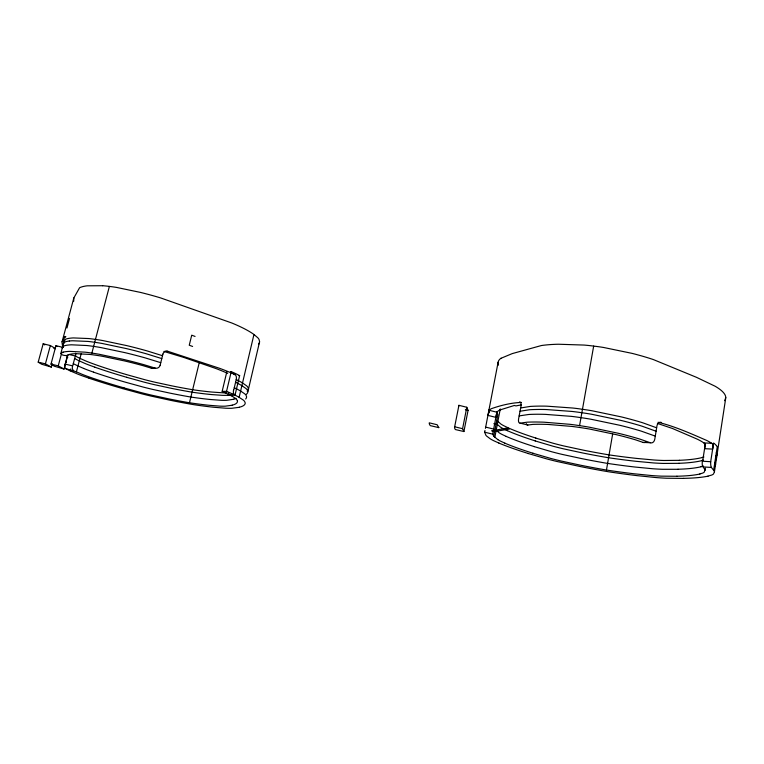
<?xml version="1.0" encoding="UTF-8"?>
<svg xmlns="http://www.w3.org/2000/svg" width="764" height="764" viewBox="0 0 764 764"><rect width="100%" height="100%" fill="white"/><g stroke="black" fill="none" stroke-linecap="round" stroke-linejoin="round"><path stroke-width="1.15" d="M496.886 412.178L497.813 414.823L493.716 436.206L497.851 439.644M699.824 473.966L702.584 473.117A64.653 10.238 9.8 0 0 704.274 472.095L705.01 469.774L703.109 466.919L711.36 467.434L714.311 471.101A92.625 14.745 10 0 1 714.436 471.78L713.49 474.005A70.068 11.068 9.8 0 1 711.59 475.093L707.903 476.144M501.098 358.24L512.281 353.589L541.246 345.576A25.842 6.169 9.7 0 1 542.354 345.395L543.653 345.232A108.316 24.505 9.1 0 1 551.627 344.507L555.466 344.316A65.055 15.184 9.4 0 1 558.541 344.239L584.002 345.061A46.862 11.135 9.3 0 1 590.648 345.72L596.684 346.464A46.948 11.145 9.2 0 1 603.541 347.467L631.876 353.331A65.475 15.27 9.2 0 1 635.524 354.257L641.311 355.843A107.839 24.438 9.5 0 1 650.269 358.545L651.969 359.099A26.807 6.37 8.8 0 1 653.468 359.615L696.453 377.311L715.133 386.24A94.784 20.781 9.1 0 1 725.752 397.624L724.73 400.699M705.057 470.385L705.392 468.189M466.804 407.269L468.065 410.392L463.91 431.545L455.344 429.54L454.857 428.68A90.897 14.535 10.6 0 1 454.666 426.77L458.925 405.321L466.804 407.269L462.583 428.699L463.91 431.545M492.761 433.904L496.934 411.739M60.824 353.598L64.386 339.837M65.074 336.79L64.873 337.85M713.7 469.87L717.253 446.759L716.431 445.622M714.436 471.78L725.8 397.624M705.306 444.046L702.632 461.236L710.692 461.704L713.576 443.005A94.096 16.732 9.7 0 1 716.422 445.622M532.919 453.253L550.405 458.333A77.174 12.119 10.3 0 0 561.082 461.007L580.774 465.257A165.587 27.829 10 0 0 601.755 469.22L606.463 470.051L612.652 433.981M661.28 422.416A5.081 3.591 87.5 0 0 656.935 425.94L654.796 439.147A5.109 3.639 87.8 0 1 650.422 442.748L643.068 442.413L636.211 440.045A25.04 4.307 9.8 0 0 634.884 439.634L633.919 439.348A98.623 16.235 10.3 0 0 623.978 436.588L619.623 435.47A61.005 10.304 10.1 0 0 616.233 434.649L589.942 429.129A43.701 7.506 10.1 0 0 583.601 428.069L578.023 427.238A43.624 7.497 10.1 0 0 571.873 426.427L548.38 424.478A60.633 10.247 10.2 0 0 545.544 424.364L542.001 424.287A101.039 16.588 10 0 0 534.666 424.345L533.52 424.373A24.2 4.173 10.4 0 0 532.546 424.431L527.848 425.013L520.103 423.132L526.979 422.215A26.177 4.546 10.5 0 1 528.077 422.139L529.376 422.091A111.191 18.269 10 0 1 536.433 422.005L541.17 422.091A65.885 11.173 10.2 0 1 544.245 422.206L569.829 424.297A47.473 8.203 10.1 0 1 576.524 425.176L579.57 425.634L593.666 346.092M494.824 437.38L500.267 408.912M498.099 362.317L485.675 427.105L493.62 429.053M495.941 416.934L496.906 412.464M487.948 415.31L489.113 410.545M485.646 427.248L485.417 428.356M484.662 431.927L484.978 430.438M248.31 389.812L259.359 342.692M237.365 400.909L236.811 399.715A54.168 7.755 13.4 0 0 235.484 398.407L232.256 396.258L232.753 394.167M233.708 390.156L236.219 379.574A4.173 2.607 -80.1 0 0 234.768 374.561M239.237 407.25A133.92 18.909 13.9 0 0 245.234 402.934L244.585 401.425A58.627 8.394 13.4 0 0 243.191 400.011L239.132 397.337A78.081 11.097 13.5 0 0 237.728 396.554L235.016 395.15L239.638 375.621L237.222 374.389A79.408 12.606 13.7 0 0 231.253 371.629L230.413 371.648M239.132 397.337L253.954 334.489A80.124 15.691 14.1 0 0 231.845 323.01L160.803 297.979A22.509 4.679 14.5 0 0 159.256 297.502L157.575 297.005A92.329 18.088 14.5 0 0 148.932 294.579L143.575 293.185A55.6 11.231 14.6 0 0 140.309 292.373L116.701 287.455A39.929 8.137 14.7 0 0 111.554 286.681L107.208 286.147A39.909 8.117 14.8 0 0 102.634 285.726M232.256 396.258L222.162 391.33L226.851 371.696M222.162 391.33L226.545 391.369L231.244 371.629M123.988 387.911L141.684 392.734A65.952 9.111 13.6 0 0 151.664 395.169L168.729 398.865A139.802 20.456 13.8 0 0 185.776 402.112L189.472 402.771L199.156 363.053M160.125 365.211L162.894 354.152M102.643 285.726L87.382 285.812A55.495 11.135 14.7 0 0 85.778 286.003L83.897 286.347A91.604 18.269 14.3 0 0 80.421 287.369L79.914 287.589A22.28 4.46 15 0 0 79.542 287.818L73.831 297.95L61.999 342.091L62.39 345.127A77.498 11.947 13.9 0 0 63.011 346.044M73.831 297.95L73.697 301.312M63.087 352.147A93.848 13.571 13.7 0 1 66.067 351.621L68.33 351.43A56.106 8.165 14 0 1 69.916 351.373L85.11 352.175A40.358 5.959 14.1 0 1 89.694 352.758L91.881 353.083L109.386 286.424M89.14 378.228L82.273 375.821A57.749 7.907 13.9 0 1 77.279 373.902L70.288 370.893L70.804 368.926M68.894 354.477L75.33 355.976L72.695 365.88L65.179 364.132L67.595 355.079M124.045 387.902A123.672 17.944 13.7 0 1 91.986 377.951L86.695 376.06A53.413 7.334 13.8 0 1 82.082 374.293L76.4 371.848L81.175 353.808M63.164 347.429L55.953 345.691L50.997 364.122A78.921 10.897 13.8 0 0 54.445 366.243L64.071 369.06L67.719 355.394M55.505 348.565L50.367 345.538L43.176 343.8L38.2 362.136A78.711 10.763 13.9 0 0 41.733 364.256L51.369 367.073L52.286 363.674M66.955 328.014L69.524 318.445M64.071 369.06L58.236 365.851L61.626 353.188M51.369 367.073L45.41 363.865L50.367 345.538M62.075 341.766L65.016 336.494L65.876 336.704M63.975 341.346L65.79 339.178A22.481 3.514 14.4 0 1 66.153 339.006L66.64 338.863A92.396 14.401 13.8 0 1 70.049 338.194L71.911 338.013A55.982 8.786 14.1 0 1 73.497 337.927L88.7 338.548A40.263 6.399 14.2 0 1 93.284 339.092L97.649 339.722A40.291 6.418 14.2 0 1 102.825 340.572L126.633 345.586A56.087 8.862 14.1 0 1 129.937 346.378L135.352 347.744A93.122 14.258 14 0 1 144.1 350.074L145.809 350.552A22.71 3.696 14 0 1 147.376 351.001L162.503 355.718M63.24 344.096L65.045 341.966A22.49 3.467 14.4 0 1 65.398 341.804L65.895 341.661A92.434 14.191 13.8 0 1 69.295 341.011M62.19 348.04L63.975 345.958A22.5 3.39 14.3 0 1 64.329 345.796L64.816 345.662A93.743 14.077 13.8 0 1 67.805 345.089L70.078 344.879A56.039 8.471 14.1 0 1 71.663 344.812L86.867 345.529A40.311 6.179 14.1 0 1 91.441 346.092L95.806 346.722A40.33 6.188 14.1 0 1 100.991 347.591L124.828 352.615A56.154 8.547 14 0 1 128.132 353.407L132.497 354.496A92.014 13.58 14 0 1 142.324 357.094L144.033 357.562A22.739 3.562 14 0 1 145.599 358.01L160.755 362.68M716.279 456.996L717.033 454.8A92.368 15.968 9.8 0 0 716.918 454.074L716.326 452.746M714.827 466.441L715.572 464.34A92.511 15.28 9.9 0 0 715.448 463.643L714.856 462.373M715.572 460.386L716.546 458.008A92.415 15.738 9.8 0 0 716.431 457.283L715.83 455.984M499.857 409.991L514.315 405.483L515.967 405.894L521.334 404.891M703.338 465.983L700.951 466.728M703.93 456.958L702.402 457.435M703.443 460.09L701.915 460.558M233.708 399.257L226.755 400.298A66.162 9.598 13.6 0 1 221.216 400.307L210.253 399.496M232.294 405.216L225.361 406.161A66.229 9.254 13.5 0 1 219.822 406.133L208.868 405.264A134.244 19.358 13.9 0 1 189.462 402.762M63.087 352.147L62.6 352.28A22.528 3.266 14.2 0 0 62.237 352.424C57.997 354.802 67.194 356.798 68.875 354.601A20.809 3.018 14.2 0 1 69.199 354.477L69.629 354.362A85.358 12.329 13.7 0 1 72.79 353.856L74.509 353.732A51.637 7.506 14 0 1 75.98 353.684L89.99 354.448A37.092 5.453 14 0 1 94.201 354.993L98.212 355.585A37.111 5.472 14 0 1 102.978 356.396L124.857 361.009A51.723 7.564 13.9 0 1 127.894 361.735L131.905 362.728A84.241 11.985 13.9 0 1 141.455 365.24L142.419 365.498A21.01 3.151 13.9 0 1 143.785 365.889L151.272 368.152L155.13 368.095L143.909 364.686A22.767 3.438 13.9 0 0 142.343 364.247L140.624 363.779A92.11 13.103 13.9 0 0 130.787 361.191L126.413 360.111A56.211 8.242 13.9 0 0 123.1 359.319L99.244 354.286A40.377 5.969 14 0 0 94.058 353.407L91.881 353.083M239.38 407.288L231.788 408.282A71.587 9.999 13.5 0 1 225.772 408.224L213.91 407.269A146.612 21.191 14 0 1 194.257 404.748L189.014 403.86A151.95 22.309 13.9 0 1 170.658 400.355L150.565 395.972A70.928 9.77 13.6 0 1 141.579 393.766L122.526 388.58M521.42 402.437C511.431 402.743 500.926 405.321 491.376 408.683A91.336 16.197 10.1 0 0 489.237 410.316L497.001 412.235A84.002 14.908 10.1 0 1 499.866 409.991M520.647 407.976L529.901 406.467A26.1 4.88 10.3 0 1 531.009 406.372L532.307 406.305A109.405 19.377 9.8 0 1 540.263 406.095L544.111 406.114A65.714 12.004 10 0 1 547.186 406.19L572.742 408.024A47.349 8.805 10 0 1 579.427 408.845L585.51 409.724A47.435 8.824 9.9 0 1 592.415 410.841L621.046 416.838A66.143 12.081 9.9 0 1 624.742 417.746L630.596 419.274A108.899 19.32 10.1 0 1 639.688 421.852L641.416 422.368A27.084 5.042 9.6 0 1 642.935 422.855L656.658 427.811M520.036 411.233L529.29 409.781A26.119 4.813 10.3 0 1 530.397 409.695L531.687 409.628A109.462 19.1 9.9 0 1 539.642 409.447L543.49 409.475A65.752 11.832 10.1 0 1 546.566 409.561L572.121 411.452A47.368 8.681 10 0 1 578.816 412.293L584.899 413.171A47.464 8.691 10 0 1 591.804 414.298L620.454 420.296A66.181 11.899 9.9 0 1 624.15 421.203L630.014 422.731A108.956 19.043 10.2 0 1 639.115 425.3L640.834 425.815A27.103 4.966 9.6 0 1 642.362 426.302L656.095 431.23M519.157 415.902L528.401 414.527A26.138 4.708 10.4 0 1 529.509 414.441L530.808 414.384A111.057 18.928 9.9 0 1 537.866 414.241L542.612 414.289A65.8 11.584 10.1 0 1 545.677 414.394L571.252 416.351A47.406 8.499 10.1 0 1 577.947 417.211L584.03 418.099A47.502 8.509 10 0 1 590.944 419.235L619.614 425.242A66.229 11.651 10 0 1 623.309 426.15L628.056 427.372A107.657 18.412 10.2 0 1 638.284 430.237L640.012 430.743A27.122 4.861 9.7 0 1 641.54 431.23L655.292 436.12M231.081 394.978L227.949 395.284M69.304 341.011L71.157 340.83A56.011 8.652 14.1 0 1 72.742 340.763L87.946 341.422A40.282 6.313 14.2 0 1 92.53 341.976L96.894 342.606A40.311 6.322 14.2 0 1 102.07 343.456L125.888 348.479A56.116 8.729 14 0 1 129.192 349.272L134.617 350.628A93.16 14.048 14 0 1 143.365 352.968L145.084 353.436A22.719 3.639 14 0 1 146.64 353.885L161.787 358.583M679.53 460.329L663.887 460.482A77.976 13.265 9.9 0 1 653.889 459.995L636.603 458.41A157.25 28.593 10 0 1 609.061 454.886L604.362 454.083A165.1 30.13 9.8 0 1 583.429 450.177L563.784 445.947A76.963 13.122 10.1 0 1 553.136 443.244L535.717 438.068M679.053 463.337L663.41 463.433A78.014 13.074 9.9 0 1 653.401 462.927L636.116 461.313A157.336 28.182 10.1 0 1 608.574 457.751L603.866 456.948A165.196 29.691 9.8 0 1 582.922 453.023L563.269 448.783A77.002 12.931 10.2 0 1 552.62 446.1L535.182 440.933M232.619 373.529A78.109 12.329 13.7 0 0 219.497 368.286L167.841 351.306L163.954 351.44L183.685 357.409L215.066 368.219A72.379 11.422 13.7 0 1 227.729 373.395M678.107 469.297L662.464 469.287A78.09 12.692 10 0 1 652.456 468.724L635.161 467.052A157.499 27.37 10.1 0 1 607.6 463.414L602.891 462.602A165.377 28.831 9.9 0 1 581.939 458.658L562.266 454.418A77.078 12.558 10.2 0 1 551.598 451.734L534.141 446.606M676.99 476.268L661.347 476.144A78.186 12.253 10.1 0 1 651.339 475.523L634.044 473.776A157.699 26.406 10.2 0 1 606.463 470.051M683.551 478.407L666.571 478.226A84.537 13.208 10.1 0 1 655.741 477.538L637.081 475.638A172.272 28.975 10.2 0 1 609.128 471.865L602.338 470.719A180.142 30.388 10 0 1 579.79 466.451L556.717 461.427A82.961 12.988 10.3 0 1 547.139 459.011L528.316 453.549M233.87 374.513L234.777 374.522L232.6 373.529M238.683 375.611L239.638 375.621M229.954 394.988L235.016 395.15A4.202 2.416 -82.8 0 1 233.526 390.079M658.071 422.272C674.707 426.322 690.885 433.589 706.7 440.446A93.533 16.521 9.7 0 1 711.723 443.273A4.87 1.92 -82.2 0 1 712.707 449.108L704.589 448.678M657.393 423.409L672.435 428.47L697.14 439.099A85.912 15.194 9.7 0 1 703.864 442.929L711.723 443.273M579.57 425.634L582.617 426.083A47.559 8.213 10.1 0 1 589.541 427.238L618.248 433.264A66.315 11.24 10.1 0 1 621.953 434.162L626.7 435.384A107.791 17.773 10.3 0 1 636.947 438.23L638.685 438.737A27.16 4.699 9.8 0 1 640.203 439.214L650.422 442.786M65.093 364.103A3.954 1.986 -75.9 0 0 65.971 368.716L76.4 371.848M53.862 348.394L55.294 348.728M465.4 409.762L468.065 410.392M50.997 364.122L58.236 365.851M38.2 362.136L45.41 363.865M454.666 426.77L462.583 428.699M487.929 415.396L495.865 417.354M126.7 377.32L144.348 382.201A65.828 9.731 13.7 0 0 154.299 384.645L171.337 388.332A139.516 21.85 14 0 0 188.355 391.54L192.05 392.19A133.967 20.676 14 0 0 211.427 394.558L222.4 395.332A66.105 9.894 13.6 0 0 227.949 395.284M93.561 372.144L88.223 370.225A53.356 7.602 13.9 0 1 83.62 368.429M94.86 367.178L89.531 365.24A53.308 7.831 14 0 1 84.938 363.425L79.294 360.904A73.783 10.992 13.9 0 1 74.652 358.536M192.614 346.455L189.252 345.232L191.726 335.186L195.068 336.437M83.62 368.429L77.966 365.946A73.85 10.667 13.8 0 1 73.306 363.616M498.949 443.082L493.716 440.723A66.831 10.639 10.6 0 1 490.364 438.899L486.649 436.101A90.324 14.43 10.4 0 1 485.961 435.384L484.615 432.185L492.761 434.172L493.716 436.206M504.956 443.187L500.926 441.334A61.884 9.865 10.5 0 1 497.851 439.644M506.236 436.406L502.215 434.525A61.817 10.218 10.5 0 1 499.159 432.796L495.043 429.272M507.334 430.629L503.323 428.719A61.75 10.534 10.4 0 1 500.267 426.961L496.18 423.361M507.888 427.697L503.877 425.777A61.722 10.686 10.4 0 1 500.831 424.01L496.753 420.372M235.016 395.15L232.581 393.995A79.666 11.326 13.6 0 0 226.555 391.369M65.952 368.773L68.607 370.101A77.45 10.753 13.8 0 0 70.288 370.893M253.954 334.489L257.812 337.774A58.016 11.45 13.9 0 1 259.091 339.569L259.531 341.527M489.227 412.799L488.874 411.853A91.947 16.407 10.1 0 1 489.008 409.771M247.803 391.531L247.269 389.955A58.513 8.967 13.5 0 0 245.903 388.465L241.882 385.677A82.808 12.568 13.7 0 0 235.56 382.306M248.434 388.886L247.899 387.281A58.484 9.101 13.5 0 0 246.533 385.782L242.522 382.965A82.77 12.759 13.7 0 0 236.21 379.565M520.103 423.103A4.899 2.206 -74.1 0 1 518.603 418.796L520.981 406.19A4.851 2.158 -73.9 0 0 519.501 401.988M645.723 441.974A5.081 3.639 87.8 0 1 643.078 442.385M527.857 424.994A4.899 2.244 -74 0 1 526.339 423.648M708.008 476.173A156.181 25.728 10.4 0 1 683.408 478.359M533.033 453.253A147.165 24.085 9.9 0 1 504.861 443.177M699.939 473.995A143.097 23.512 10.4 0 1 676.837 476.22M528.43 453.549A161.166 26.425 9.9 0 1 498.863 443.072M534.256 446.606A146.975 24.964 9.8 0 1 506.14 436.397M701.066 466.756A142.925 24.372 10.3 0 1 677.954 469.249M535.306 440.933A146.822 25.709 9.7 0 1 507.239 430.619M702.03 460.577A142.773 25.097 10.2 0 1 678.9 463.299M535.831 438.068A146.736 26.091 9.7 0 1 507.793 427.697M494.9 424.287A66.649 11.517 10.4 0 1 493.84 423.648M702.517 457.455A142.696 25.47 10.2 0 1 679.377 460.291M498.529 365.116A92.759 20.408 9.6 0 1 501.022 358.221M703.854 442.929A4.87 1.757 -81.4 0 1 704.666 448.726M703.004 466.814A4.899 1.423 -84.2 0 1 702.402 461.074M711.322 467.119A4.899 1.308 -87.6 0 1 710.73 461.733M57.119 346.531A78.663 12.128 14 0 1 55.953 345.691M458.811 406.076A90.563 16.178 10.4 0 1 458.916 405.321M154.29 367.856A4.317 4.049 77 0 1 151.282 368.124M160.144 365.221A4.336 4.059 77.4 0 1 155.13 368.076M234.271 387.73A82.884 12.195 13.6 0 1 240.622 391.053L244.652 393.785A58.57 8.7 13.5 0 1 246.037 395.236L246.581 396.774A133.776 19.606 14 0 1 245.636 398.989M237.461 400.938A122.612 17.314 13.9 0 1 232.132 405.178M122.574 388.57A135.209 19.683 13.6 0 1 89.082 378.228M229.974 394.892A4.231 2.273 -82.2 0 1 228.646 393.231M73.697 370.473A4.001 2.177 -75.7 0 1 72.59 365.841M66.478 362.26A82.378 11.899 13.8 0 1 65.79 361.869M210.243 399.486A134.092 20.074 14 0 1 190.857 397.06L187.17 396.411A139.65 21.211 13.9 0 1 170.133 393.173L153.087 389.497A65.885 9.445 13.7 0 1 143.116 387.052L125.449 382.201A123.539 18.603 13.7 0 1 93.504 372.144M236 398.388A122.488 17.954 14 0 1 233.545 399.219M247.899 391.55A133.652 20.198 14.1 0 1 246.352 394.262M126.748 377.311A123.424 19.167 13.8 0 1 94.803 367.178M75.33 355.976A73.755 11.154 13.9 0 0 79.962 358.364L85.606 360.894A53.289 7.946 14 0 0 90.19 362.719L95.51 364.667A123.367 19.453 13.8 0 0 127.378 374.847L144.969 379.746A65.8 9.875 13.8 0 0 154.911 382.201L171.938 385.877A139.449 22.166 14 0 0 188.956 389.086L192.652 389.726A133.91 20.981 14.1 0 0 212.029 392.066L223.002 392.811A66.076 10.037 13.6 0 0 226.803 392.82M75.646 353.207A3.963 1.948 -79.9 0 1 75.502 356.053M248.529 388.905A133.585 20.494 14.1 0 1 247.23 391.426M162.866 354.143A4.307 4.011 76.9 0 1 167.841 351.335M259.626 341.556A132.497 25.795 14.6 0 1 258.652 344.182M67.824 357.189A82.302 12.262 13.9 0 1 67.146 356.788M44.799 344.917A78.463 11.985 14.1 0 1 43.166 343.8M505.921 428.298L491.701 430.82L493.668 431.364L498.386 430.896L509.263 429.091L505.921 428.298M438.803 427.63L430.294 425.634L429.683 424.698A89.78 14.354 10.8 0 1 429.272 422.836L437.151 424.746L438.803 427.63"/></g></svg>
